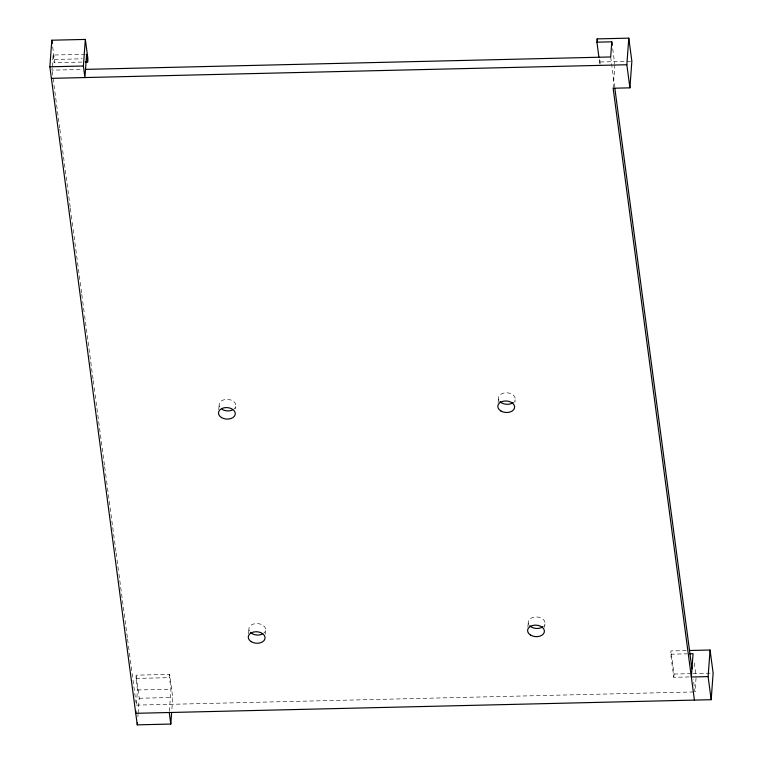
<?xml version="1.0" encoding="UTF-8"?>
<svg xmlns="http://www.w3.org/2000/svg" width="763" height="763" viewBox="0 0 763 763"><rect width="100%" height="100%" fill="white"/><g stroke="black" fill="none" stroke-linecap="round" stroke-linejoin="round"><path stroke-width="0.57" stroke-dasharray="3.81 2.86" d="M52.17 67.831L51.998 70.167L82.051 69.452M52.256 66.667L53.114 55.022L85.475 54.259M81.879 62.07L54.135 62.719L54.373 59.447L52.571 45.866M136.424 703.963L137.454 689.981L135.919 678.441L136.157 675.169L169.682 674.378L172.743 697.468L171.809 710.181M137.865 716.753L138.036 714.445M138.122 713.291L139.228 698.259L136.157 675.169M169.348 711.345L170.969 689.189L169.443 677.649L169.682 674.378M218.771 409.702L219.2 403.856M235.614 408.796L235.786 406.46M248.547 633.862L248.976 628.016M265.305 634.129L265.562 630.62M498.105 403.093L498.535 397.246M514.949 402.196L515.12 399.86M527.882 627.253L528.311 621.406M544.639 627.52L544.896 624.02M600.071 64.168L599.918 59.676M613.147 88.231L614.864 64.912M689.075 676.943L673.786 677.306L670.715 654.215L670.963 650.944L686.366 650.581M673.786 677.306L674.025 674.034L670.963 650.944M696.047 677.945L695.017 691.917L693.338 679.213M54.373 59.447L82.118 58.799M600.233 61.984L630.686 61.269M670.715 654.215L687.186 653.824M135.919 678.441L169.443 677.649M674.025 674.034L691.803 673.615M692.985 673.586L713.138 673.109M137.454 689.981L170.969 689.189M139.228 698.259L172.743 697.468M136.339 705.126L693.834 691.946M612.718 48.746L614.711 63.758M694.292 662.923L695.98 675.627M610.686 56.958L614.692 87.125M599.222 59.485L599.832 64.102M53.114 55.022L54.135 62.719M52.161 71.34L52.943 77.244M53.095 78.427L59.686 127.993M59.838 129.176L60.62 135.08M60.782 136.253L61.565 142.156M61.717 143.339L62.499 149.243M62.661 150.416L70.186 207.069M70.339 208.251L71.121 214.155M71.283 215.328L72.065 221.232M72.227 222.414L73.01 228.318M73.162 229.491L81.631 293.221M81.784 294.404L82.566 300.307M82.728 301.49L84.455 314.47M84.607 315.653L93.076 379.383M93.229 380.565L94.011 386.459M94.173 387.642L94.955 393.546M95.108 394.729L95.89 400.623M96.052 401.805L104.512 465.535M104.674 466.718L105.456 472.621M105.618 473.804L106.4 479.698M106.553 480.881L107.335 486.784M107.497 487.958L115.957 551.697M116.119 552.87L116.901 558.774M117.054 559.956L118.78 572.937M118.942 574.119L127.402 637.849M127.564 639.032L128.346 644.935M128.499 646.108L129.281 652.012M129.443 653.195L130.225 659.098M130.378 660.272L136.024 702.761M219.591 406.841A8.431 5.761 4.2 0 1 228.919 399.526A8.431 5.761 4.2 0 1 233.955 409.102M249.367 631.001A8.431 5.761 4.2 0 1 258.695 623.686A8.431 5.761 4.2 0 1 263.731 633.261M528.711 624.401A8.431 5.761 4.2 0 1 536.942 616.962A8.431 5.761 4.2 0 1 544.248 625.431M498.935 400.241A8.431 5.761 4.2 0 1 507.166 392.802A8.431 5.761 4.2 0 1 514.472 401.271"/><path stroke-width="1.14" d="M171.646 712.499L170.798 724.058L137.273 724.85L49.862 66.801L51.817 40.21L85.342 39.418L87.898 58.656L87.659 61.927L85.342 61.984M87.659 61.927L86.629 54.23L84.922 77.549L83.386 66.009L85.342 39.418M135.909 710.963L135.738 713.31L711.183 699.7L713.138 673.109L710.067 650.019L689.924 650.496M137.273 724.85L137.445 722.542M598.917 57.177L596.924 42.175L597.162 38.894L628.798 38.15L631.859 61.24L629.914 87.831L613.147 88.231L694.416 700.1M596.924 42.175L611.792 41.822L610.686 56.958L85.523 69.376M629.914 87.831L626.843 64.741L628.798 38.15M711.183 699.7L708.112 676.609L710.067 650.019M49.862 66.801L83.386 66.009M51.398 78.351L626.843 64.741M689.542 653.777L693.062 653.691L691.354 677.01L708.112 676.609M611.792 41.822L612.25 45.284M614.844 88.308L691.955 668.827M597.162 38.894L597.467 41.202M169.262 712.508L170.798 724.058M51.817 40.21L52.265 43.605M543.075 626.652A8.431 5.761 4.2 0 1 529.732 625.774M513.299 402.492A8.431 5.761 4.2 0 1 499.956 401.615M232.343 410.055A8.431 5.761 4.2 0 1 222.109 409.378M262.119 634.215A8.431 5.761 4.2 0 1 250.388 632.374M221.508 417.561A8.431 5.761 4.2 0 0 235.185 414.643A8.431 5.761 4.2 0 0 223.979 407.814A8.431 5.761 4.2 0 0 221.508 417.561M251.285 641.721A8.431 5.761 4.2 0 0 264.961 638.803A8.431 5.761 4.2 0 0 253.755 631.974A8.431 5.761 4.2 0 0 251.285 641.721M500.843 410.961A8.431 5.761 4.2 0 0 514.52 408.043A8.431 5.761 4.2 0 0 503.322 401.214A8.431 5.761 4.2 0 0 500.843 410.961M530.619 635.121A8.431 5.761 4.2 0 0 544.296 632.203A8.431 5.761 4.2 0 0 533.099 625.374A8.431 5.761 4.2 0 0 530.619 635.121"/></g></svg>
